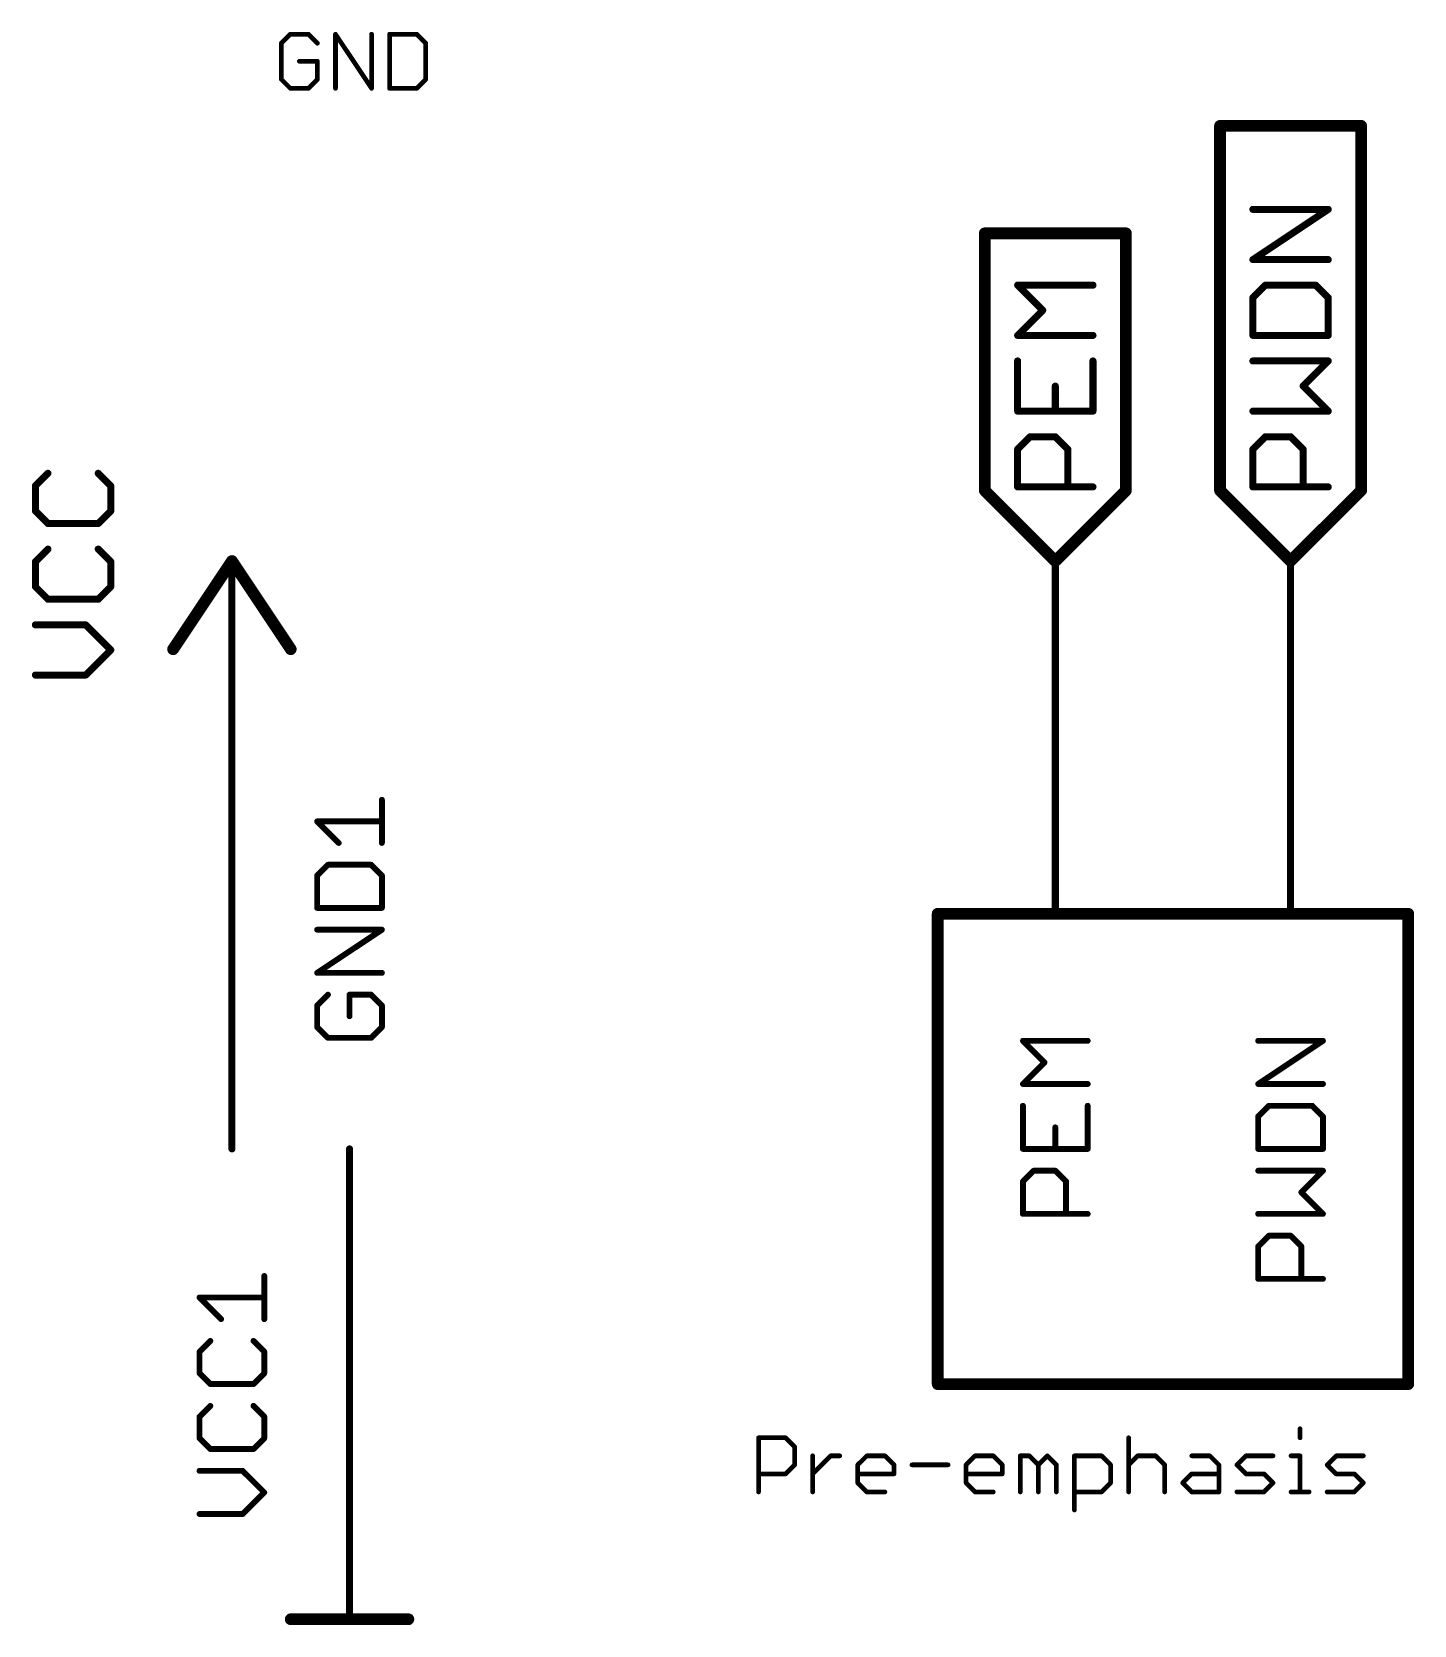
# Model space of a CAD drawing. Extents: x -72 to 265, y -97 to 216.
# Drawn here: x 115.06 to 144.91, y 22.73 to 57.15 of the extents above; entities that cross this region are included whole.
import ezdxf

# ---------------------------------------------------------------- set-up
doc = ezdxf.new("R2010")
doc.units = 0
for name, color, linetype in [('91', 94, 'CONTINUOUS'), ('94', 14, 'CONTINUOUS'), ('95', 251, 'CONTINUOUS'), ('96', 251, 'CONTINUOUS')]:
    doc.layers.add(name, color=color, linetype=linetype)

msp = doc.modelspace()

# ---------------------------------------------------------------- linework, layer by layer
at = {"layer": '91', "const_width": 0.1524}
for points in [[(137.16, 43.18), (137.16, 45.72)], [(142.24, 43.18), (142.24, 45.72)], [(119.38, 38.1), (119.38, 43.18)], [(121.92, 25.4), (121.92, 27.94)]]:
    msp.add_lwpolyline(points, dxfattribs=at)
at = {"layer": '91', "const_width": 0.0762}
for points in [[(137.1981, 45.72, 1), (137.1219, 45.72)], [(142.2781, 45.72, 1), (142.2019, 45.72)], [(119.4181, 43.18, 1), (119.3419, 43.18)], [(137.1219, 43.18, 1), (137.1981, 43.18)], [(142.2019, 43.18, 1), (142.2781, 43.18)], [(119.3419, 38.1, 1), (119.4181, 38.1)], [(121.9581, 27.94, 1), (121.8819, 27.94)], [(121.8819, 25.4, 1), (121.9581, 25.4)]]:
    msp.add_lwpolyline(points, format="xyb", dxfattribs=at)
at = {"layer": '94'}
for points, const_width in [([(119.38, 45.72), (118.11, 43.815)], 0.254), ([(120.65, 43.815), (119.38, 45.72)], 0.254), ([(119.38, 43.18), (119.38, 45.72)], 0.1524), ([(137.16, 43.18), (137.16, 38.1)], 0.1524), ([(142.24, 43.18), (142.24, 38.1)], 0.1524), ([(144.78, 38.1), (134.62, 38.1)], 0.254), ([(134.62, 38.1), (134.62, 27.94)], 0.254), ([(144.78, 27.94), (144.78, 38.1)], 0.254), ([(119.38, 38.1), (119.38, 33.02)], 0.1524), ([(121.92, 27.94), (121.92, 33.02)], 0.1524), ([(134.62, 27.94), (144.78, 27.94)], 0.254), ([(121.92, 25.4), (121.92, 22.86)], 0.1524), ([(120.65, 22.86), (123.19, 22.86)], 0.254)]:
    msp.add_lwpolyline(points, dxfattribs=dict(at, const_width=const_width))
for points, const_width in [([(119.4328, 45.7552, 1), (119.3272, 45.6848)], 0.127), ([(119.4328, 45.6848, 1), (119.3272, 45.7552)], 0.127), ([(119.4181, 45.72, 1), (119.3419, 45.72)], 0.0762), ([(118.0572, 43.8502, 1), (118.1628, 43.7798)], 0.127), ([(120.5972, 43.7798, 1), (120.7028, 43.8502)], 0.127), ([(119.3419, 43.18, 1), (119.4181, 43.18)], 0.0762), ([(137.1981, 43.18, 1), (137.1219, 43.18)], 0.0762), ([(142.2781, 43.18, 1), (142.2019, 43.18)], 0.0762), ([(134.62, 38.1635, 1), (134.62, 38.0365)], 0.127), ([(134.6835, 38.1, 1), (134.5565, 38.1)], 0.127), ([(144.8435, 38.1, 1), (144.7165, 38.1)], 0.127), ([(144.78, 38.0365, 1), (144.78, 38.1635)], 0.127), ([(119.4181, 38.1, 1), (119.3419, 38.1)], 0.0762), ([(137.1219, 38.1, 1), (137.1981, 38.1)], 0.0762), ([(142.2019, 38.1, 1), (142.2781, 38.1)], 0.0762), ([(119.3419, 33.02, 1), (119.4181, 33.02)], 0.0762), ([(121.9581, 33.02, 1), (121.8819, 33.02)], 0.0762), ([(121.8819, 27.94, 1), (121.9581, 27.94)], 0.0762), ([(134.62, 28.0035, 1), (134.62, 27.8765)], 0.127), ([(134.5565, 27.94, 1), (134.6835, 27.94)], 0.127), ([(144.7165, 27.94, 1), (144.8435, 27.94)], 0.127), ([(144.78, 27.8765, 1), (144.78, 28.0035)], 0.127), ([(121.9581, 25.4, 1), (121.8819, 25.4)], 0.0762), ([(120.65, 22.9235, 1), (120.65, 22.7965)], 0.127), ([(121.8819, 22.86, 1), (121.9581, 22.86)], 0.0762), ([(123.19, 22.7965, 1), (123.19, 22.9235)], 0.127)]:
    msp.add_lwpolyline(points, format="xyb", dxfattribs=dict(at, const_width=const_width))
at = {"layer": '95'}
for points, const_width in [([(140.716, 47.244), (140.716, 55.1199)], 0.254), ([(140.716, 55.1199), (143.764, 55.1199)], 0.254), ([(143.764, 47.244), (143.764, 55.1199)], 0.254), ([(141.4258, 52.2317), (143.0528, 53.3163)], 0.1524), ([(143.0528, 53.3163), (141.4258, 53.3163)], 0.1524), ([(135.636, 47.244), (135.636, 52.7992)], 0.254), ([(135.636, 52.7992), (138.684, 52.7992)], 0.254), ([(138.684, 47.244), (138.684, 52.7992)], 0.254), ([(143.0528, 52.2317), (141.4258, 52.2317)], 0.1524), ([(136.8881, 51.1368), (136.3458, 51.6792)], 0.1524), ([(136.3458, 51.6792), (137.9728, 51.6792)], 0.1524), ([(141.697, 51.6792), (141.4258, 51.408)], 0.1524), ([(142.7816, 51.6792), (141.697, 51.6792)], 0.1524), ([(143.0528, 51.408), (142.7816, 51.6792)], 0.1524), ([(141.4258, 51.408), (141.4258, 50.5945)], 0.1524), ([(143.0528, 50.5945), (143.0528, 51.408)], 0.1524), ([(136.3458, 50.5945), (136.8881, 51.1368)], 0.1524), ([(137.9728, 50.5945), (136.3458, 50.5945)], 0.1524), ([(141.4258, 50.5945), (143.0528, 50.5945)], 0.1524), ([(136.3458, 50.042), (136.3458, 48.9574)], 0.1524), ([(137.9728, 48.9574), (137.9728, 50.042)], 0.1524), ([(143.0528, 50.042), (141.4258, 50.042)], 0.1524), ([(142.5105, 49.4997), (143.0528, 50.042)], 0.1524), ([(137.1593, 48.9574), (137.1593, 49.4997)], 0.1524), ([(143.0528, 48.9574), (142.5105, 49.4997)], 0.1524), ([(136.3458, 48.9574), (137.9728, 48.9574)], 0.1524), ([(141.4258, 48.9574), (143.0528, 48.9574)], 0.1524), ([(136.3458, 48.1337), (136.617, 48.4049)], 0.1524), ([(136.3458, 47.3202), (136.3458, 48.1337)], 0.1524), ([(136.617, 48.4049), (137.1593, 48.4049)], 0.1524), ([(137.1593, 48.4049), (137.4305, 48.1337)], 0.1524), ([(137.4305, 48.1337), (137.4305, 47.3202)], 0.1524), ([(141.4258, 48.1337), (141.697, 48.4049)], 0.1524), ([(141.4258, 47.3202), (141.4258, 48.1337)], 0.1524), ([(141.697, 48.4049), (142.2393, 48.4049)], 0.1524), ([(142.2393, 48.4049), (142.5105, 48.1337)], 0.1524), ([(142.5105, 48.1337), (142.5105, 47.3202)], 0.1524), ([(137.16, 45.72), (135.636, 47.244)], 0.254), ([(137.9728, 47.3202), (136.3458, 47.3202)], 0.1524), ([(137.16, 45.72), (138.684, 47.244)], 0.254), ([(142.24, 45.72), (140.716, 47.244)], 0.254), ([(143.0528, 47.3202), (141.4258, 47.3202)], 0.1524), ([(142.24, 45.72), (143.764, 47.244)], 0.254), ([(122.6185, 39.6301), (122.6185, 40.5623)], 0.127), ([(121.6864, 39.6301), (121.2203, 40.0962)], 0.127), ([(121.2203, 40.0962), (122.6185, 40.0962)], 0.127), ([(121.4533, 39.159), (121.2203, 38.926)], 0.127), ([(121.2203, 38.926), (121.2203, 38.2269)], 0.127), ([(122.3855, 39.159), (121.4533, 39.159)], 0.127), ([(122.6185, 38.926), (122.3855, 39.159)], 0.127), ([(122.6185, 38.2269), (122.6185, 38.926)], 0.127), ([(121.2203, 38.2269), (122.6185, 38.2269)], 0.127), ([(121.2203, 36.8236), (122.6185, 37.7557)], 0.127), ([(122.6185, 37.7557), (121.2203, 37.7557)], 0.127), ([(122.6185, 36.8236), (121.2203, 36.8236)], 0.127), ([(121.4533, 36.3524), (121.2203, 36.1194)], 0.127), ([(121.2203, 36.1194), (121.2203, 35.6533)], 0.127), ([(122.3855, 36.3524), (121.9194, 36.3524)], 0.127), ([(121.9194, 36.3524), (121.9194, 35.8864)], 0.127), ([(122.6185, 36.1194), (122.3855, 36.3524)], 0.127), ([(122.6185, 35.6533), (122.6185, 36.1194)], 0.127), ([(121.2203, 35.6533), (121.4533, 35.4203)], 0.127), ([(121.4533, 35.4203), (122.3855, 35.4203)], 0.127), ([(122.3855, 35.4203), (122.6185, 35.6533)], 0.127), ([(136.9264, 34.8895), (136.4603, 35.3555)], 0.127), ([(136.4603, 35.3555), (137.8585, 35.3555)], 0.127), ([(141.5403, 34.4234), (142.9385, 35.3555)], 0.127), ([(142.9385, 35.3555), (141.5403, 35.3555)], 0.127), ([(136.4603, 34.4234), (136.9264, 34.8895)], 0.127), ([(137.8585, 34.4234), (136.4603, 34.4234)], 0.127), ([(142.9385, 34.4234), (141.5403, 34.4234)], 0.127), ([(136.4603, 33.9523), (136.4603, 33.0201)], 0.127), ([(137.8585, 33.0201), (137.8585, 33.9523)], 0.127), ([(141.7733, 33.9523), (141.5403, 33.7192)], 0.127), ([(141.5403, 33.7192), (141.5403, 33.0201)], 0.127), ([(142.7055, 33.9523), (141.7733, 33.9523)], 0.127), ([(142.9385, 33.7192), (142.7055, 33.9523)], 0.127), ([(142.9385, 33.0201), (142.9385, 33.7192)], 0.127), ([(137.1594, 33.0201), (137.1594, 33.4862)], 0.127), ([(136.4603, 33.0201), (137.8585, 33.0201)], 0.127), ([(141.5403, 33.0201), (142.9385, 33.0201)], 0.127), ([(136.4603, 32.316), (136.6933, 32.549)], 0.127), ([(136.4603, 31.6169), (136.4603, 32.316)], 0.127), ([(136.6933, 32.549), (137.1594, 32.549)], 0.127), ([(137.1594, 32.549), (137.3924, 32.316)], 0.127), ([(137.3924, 32.316), (137.3924, 31.6169)], 0.127), ([(142.9385, 32.549), (141.5403, 32.549)], 0.127), ([(142.4724, 32.0829), (142.9385, 32.549)], 0.127), ([(142.9385, 31.6169), (142.4724, 32.0829)], 0.127), ([(137.8585, 31.6169), (136.4603, 31.6169)], 0.127), ([(141.5403, 31.6169), (142.9385, 31.6169)], 0.127), ([(141.5403, 30.9127), (141.7733, 31.1457)], 0.127), ([(141.7733, 31.1457), (142.2394, 31.1457)], 0.127), ([(142.2394, 31.1457), (142.4724, 30.9127)], 0.127), ([(141.5403, 30.2136), (141.5403, 30.9127)], 0.127), ([(142.4724, 30.9127), (142.4724, 30.2136)], 0.127), ([(120.0785, 29.3434), (120.0785, 30.2755)], 0.127), ([(142.9385, 30.2136), (141.5403, 30.2136)], 0.127), ([(119.1464, 29.3434), (118.6803, 29.8095)], 0.127), ([(118.6803, 29.8095), (120.0785, 29.8095)], 0.127), ([(118.9133, 28.8723), (118.6803, 28.6392)], 0.127), ([(120.0785, 28.6392), (119.8455, 28.8723)], 0.127), ([(118.6803, 28.6392), (118.6803, 28.1732)], 0.127), ([(120.0785, 28.1732), (120.0785, 28.6392)], 0.127), ([(118.6803, 28.1732), (118.9133, 27.9401)], 0.127), ([(119.8455, 27.9401), (120.0785, 28.1732)], 0.127), ([(118.9133, 27.9401), (119.8455, 27.9401)], 0.127), ([(118.9133, 27.469), (118.6803, 27.236)], 0.127), ([(118.6803, 27.236), (118.6803, 26.7699)], 0.127), ([(120.0785, 27.236), (119.8455, 27.469)], 0.127), ([(120.0785, 26.7699), (120.0785, 27.236)], 0.127), ([(142.4448, 26.9751), (142.4448, 26.7802)], 0.1016), ([(118.6803, 26.7699), (118.9133, 26.5369)], 0.127), ([(118.9133, 26.5369), (119.8455, 26.5369)], 0.127), ([(119.8455, 26.5369), (120.0785, 26.7699)], 0.127), ([(130.7508, 25.6108), (130.7508, 26.7802)], 0.1016), ([(130.7508, 26.7802), (131.3355, 26.7802)], 0.1016), ([(131.3355, 26.7802), (131.5304, 26.5853)], 0.1016), ([(131.5304, 26.5853), (131.5304, 26.1955)], 0.1016), ([(138.7417, 26.7802), (138.7417, 25.6108)], 0.1016), ([(131.5304, 26.1955), (131.3355, 26.0006)], 0.1016), ([(131.9202, 25.6108), (131.9202, 26.3904)], 0.1016), ([(131.9202, 26.0006), (132.31, 26.3904)], 0.1016), ([(132.31, 26.3904), (132.5049, 26.3904)], 0.1016), ([(132.8947, 26.1955), (133.0896, 26.3904)], 0.1016), ([(132.8947, 25.8057), (132.8947, 26.1955)], 0.1016), ([(133.0896, 26.3904), (133.4794, 26.3904)], 0.1016), ([(133.4794, 26.3904), (133.6743, 26.1955)], 0.1016), ([(133.6743, 26.1955), (133.6743, 26.0006)], 0.1016), ([(134.0641, 26.1955), (134.8437, 26.1955)], 0.1016), ([(135.2335, 26.1955), (135.4284, 26.3904)], 0.1016), ([(135.2335, 25.8057), (135.2335, 26.1955)], 0.1016), ([(135.4284, 26.3904), (135.8182, 26.3904)], 0.1016), ([(135.8182, 26.3904), (136.0131, 26.1955)], 0.1016), ([(136.0131, 26.1955), (136.0131, 26.0006)], 0.1016), ([(136.4029, 25.6108), (136.4029, 26.3904)], 0.1016), ([(136.4029, 26.3904), (136.5978, 26.3904)], 0.1016), ([(136.5978, 26.3904), (136.7927, 26.1955)], 0.1016), ([(136.7927, 26.1955), (136.9876, 26.3904)], 0.1016), ([(136.7927, 26.1955), (136.7927, 25.6108)], 0.1016), ([(136.9876, 26.3904), (137.1825, 26.1955)], 0.1016), ([(137.1825, 26.1955), (137.1825, 25.6108)], 0.1016), ([(137.5723, 25.221), (137.5723, 26.3904)], 0.1016), ([(137.5723, 26.3904), (138.157, 26.3904)], 0.1016), ([(138.157, 26.3904), (138.3519, 26.1955)], 0.1016), ([(138.3519, 26.1955), (138.3519, 25.8057)], 0.1016), ([(138.7417, 26.1955), (138.9366, 26.3904)], 0.1016), ([(138.9366, 26.3904), (139.3264, 26.3904)], 0.1016), ([(139.3264, 26.3904), (139.5213, 26.1955)], 0.1016), ([(139.5213, 26.1955), (139.5213, 25.6108)], 0.1016), ([(140.106, 26.3904), (140.4958, 26.3904)], 0.1016), ([(140.4958, 26.3904), (140.6907, 26.1955)], 0.1016), ([(140.6907, 26.1955), (140.6907, 25.6108)], 0.1016), ([(141.0805, 26.1955), (141.2754, 26.3904)], 0.1016), ([(141.2754, 26.0006), (141.0805, 26.1955)], 0.1016), ([(141.2754, 26.3904), (141.8601, 26.3904)], 0.1016), ([(142.2499, 26.3904), (142.4448, 26.3904)], 0.1016), ([(142.4448, 26.3904), (142.4448, 25.6108)], 0.1016), ([(143.0295, 26.1955), (143.2244, 26.3904)], 0.1016), ([(143.2244, 26.0006), (143.0295, 26.1955)], 0.1016), ([(143.2244, 26.3904), (143.8091, 26.3904)], 0.1016), ([(119.6124, 26.0657), (118.6803, 26.0657)], 0.127), ([(120.0785, 25.5996), (119.6124, 26.0657)], 0.127), ([(131.3355, 26.0006), (130.7508, 26.0006)], 0.1016), ([(133.6743, 26.0006), (132.8947, 26.0006)], 0.1016), ([(133.0896, 25.6108), (132.8947, 25.8057)], 0.1016), ([(136.0131, 26.0006), (135.2335, 26.0006)], 0.1016), ([(135.4284, 25.6108), (135.2335, 25.8057)], 0.1016), ([(138.3519, 25.8057), (138.157, 25.6108)], 0.1016), ([(139.9111, 25.8057), (140.106, 26.0006)], 0.1016), ([(140.106, 25.6108), (139.9111, 25.8057)], 0.1016), ([(140.106, 26.0006), (140.6907, 26.0006)], 0.1016), ([(141.6652, 26.0006), (141.2754, 26.0006)], 0.1016), ([(141.8601, 25.8057), (141.6652, 26.0006)], 0.1016), ([(141.6652, 25.6108), (141.8601, 25.8057)], 0.1016), ([(143.6142, 26.0006), (143.2244, 26.0006)], 0.1016), ([(143.8091, 25.8057), (143.6142, 26.0006)], 0.1016), ([(143.6142, 25.6108), (143.8091, 25.8057)], 0.1016), ([(119.6124, 25.1336), (120.0785, 25.5996)], 0.127), ([(133.4794, 25.6108), (133.0896, 25.6108)], 0.1016), ([(135.8182, 25.6108), (135.4284, 25.6108)], 0.1016), ([(138.157, 25.6108), (137.5723, 25.6108)], 0.1016), ([(140.6907, 25.6108), (140.106, 25.6108)], 0.1016), ([(141.0805, 25.6108), (141.6652, 25.6108)], 0.1016), ([(142.2499, 25.6108), (142.6397, 25.6108)], 0.1016), ([(143.0295, 25.6108), (143.6142, 25.6108)], 0.1016), ([(118.6803, 25.1336), (119.6124, 25.1336)], 0.127)]:
    msp.add_lwpolyline(points, dxfattribs=dict(at, const_width=const_width))
for points, const_width in [([(140.7795, 55.1199, 1), (140.6525, 55.1199)], 0.127), ([(140.716, 55.1834, 1), (140.716, 55.0564)], 0.127), ([(143.8275, 55.1199, 1), (143.7005, 55.1199)], 0.127), ([(143.764, 55.0564, 1), (143.764, 55.1834)], 0.127), ([(141.4258, 53.3544, 1), (141.4258, 53.2782)], 0.0762), ([(143.0739, 53.2846, 1), (143.0317, 53.348)], 0.0762), ([(143.0528, 53.2782, 1), (143.0528, 53.3544)], 0.0762), ([(135.6995, 52.7992, 1), (135.5725, 52.7992)], 0.127), ([(135.636, 52.8627, 1), (135.636, 52.7357)], 0.127), ([(138.7475, 52.7992, 1), (138.6205, 52.7992)], 0.127), ([(138.684, 52.7357, 1), (138.684, 52.8627)], 0.127), ([(141.4258, 52.2698, 1), (141.4258, 52.1936)], 0.0762), ([(141.4047, 52.2634, 1), (141.4469, 52.2)], 0.0762), ([(143.0528, 52.1936, 1), (143.0528, 52.2698)], 0.0762), ([(136.3728, 51.7061, 1), (136.3189, 51.6522)], 0.0762), ([(136.3458, 51.7173, 1), (136.3458, 51.6411)], 0.0762), ([(137.9728, 51.6411, 1), (137.9728, 51.7173)], 0.0762), ([(141.697, 51.7173, 1), (141.697, 51.6411)], 0.0762), ([(141.7239, 51.6522, 1), (141.67, 51.7061)], 0.0762), ([(142.8086, 51.7061, 1), (142.7547, 51.6522)], 0.0762), ([(142.7816, 51.6411, 1), (142.7816, 51.7173)], 0.0762), ([(141.4639, 51.408, 1), (141.3877, 51.408)], 0.0762), ([(141.3989, 51.4349, 1), (141.4528, 51.3811)], 0.0762), ([(143.0909, 51.408, 1), (143.0147, 51.408)], 0.0762), ([(143.0259, 51.3811, 1), (143.0797, 51.4349)], 0.0762), ([(136.9151, 51.1099, 1), (136.8612, 51.1638)], 0.0762), ([(136.8612, 51.1099, 1), (136.9151, 51.1638)], 0.0762), ([(136.3458, 50.6326, 1), (136.3458, 50.5564)], 0.0762), ([(136.3189, 50.6215, 1), (136.3728, 50.5676)], 0.0762), ([(137.9728, 50.5564, 1), (137.9728, 50.6326)], 0.0762), ([(141.4258, 50.6326, 1), (141.4258, 50.5564)], 0.0762), ([(141.3877, 50.5945, 1), (141.4639, 50.5945)], 0.0762), ([(143.0147, 50.5945, 1), (143.0909, 50.5945)], 0.0762), ([(143.0528, 50.5564, 1), (143.0528, 50.6326)], 0.0762), ([(136.3839, 50.042, 1), (136.3077, 50.042)], 0.0762), ([(138.0109, 50.042, 1), (137.9347, 50.042)], 0.0762), ([(141.4258, 50.0801, 1), (141.4258, 50.0039)], 0.0762), ([(143.0797, 50.0151, 1), (143.0259, 50.069)], 0.0762), ([(143.0528, 50.0039, 1), (143.0528, 50.0801)], 0.0762), ([(137.1974, 49.4997, 1), (137.1212, 49.4997)], 0.0762), ([(142.5374, 49.5266, 1), (142.4835, 49.4727)], 0.0762), ([(142.4835, 49.5266, 1), (142.5374, 49.4727)], 0.0762), ([(136.3458, 48.9955, 1), (136.3458, 48.9193)], 0.0762), ([(136.3077, 48.9574, 1), (136.3839, 48.9574)], 0.0762), ([(137.1212, 48.9574, 1), (137.1974, 48.9574)], 0.0762), ([(137.9347, 48.9574, 1), (138.0109, 48.9574)], 0.0762), ([(137.9728, 48.9193, 1), (137.9728, 48.9955)], 0.0762), ([(141.4258, 48.9955, 1), (141.4258, 48.9193)], 0.0762), ([(143.0259, 48.9304, 1), (143.0797, 48.9843)], 0.0762), ([(143.0528, 48.9193, 1), (143.0528, 48.9955)], 0.0762), ([(136.3839, 48.1337, 1), (136.3077, 48.1337)], 0.0762), ([(136.3189, 48.1606, 1), (136.3728, 48.1068)], 0.0762), ([(136.617, 48.443, 1), (136.617, 48.3668)], 0.0762), ([(136.6439, 48.3779, 1), (136.59, 48.4318)], 0.0762), ([(137.1862, 48.4318, 1), (137.1324, 48.3779)], 0.0762), ([(137.1593, 48.3668, 1), (137.1593, 48.443)], 0.0762), ([(137.4686, 48.1337, 1), (137.3924, 48.1337)], 0.0762), ([(137.4035, 48.1068, 1), (137.4574, 48.1606)], 0.0762), ([(141.4639, 48.1337, 1), (141.3877, 48.1337)], 0.0762), ([(141.3989, 48.1606, 1), (141.4528, 48.1068)], 0.0762), ([(141.697, 48.443, 1), (141.697, 48.3668)], 0.0762), ([(141.7239, 48.3779, 1), (141.67, 48.4318)], 0.0762), ([(142.2662, 48.4318, 1), (142.2124, 48.3779)], 0.0762), ([(142.2393, 48.3668, 1), (142.2393, 48.443)], 0.0762), ([(142.5486, 48.1337, 1), (142.4724, 48.1337)], 0.0762), ([(142.4835, 48.1068, 1), (142.5374, 48.1606)], 0.0762), ([(135.6809, 47.2889, 1), (135.5911, 47.1991)], 0.127), ([(135.5725, 47.244, 1), (135.6995, 47.244)], 0.127), ([(136.3458, 47.3583, 1), (136.3458, 47.2821)], 0.0762), ([(136.3077, 47.3202, 1), (136.3839, 47.3202)], 0.0762), ([(137.3924, 47.3202, 1), (137.4686, 47.3202)], 0.0762), ([(137.9728, 47.2821, 1), (137.9728, 47.3583)], 0.0762), ([(138.6205, 47.244, 1), (138.7475, 47.244)], 0.127), ([(138.7289, 47.1991, 1), (138.6391, 47.2889)], 0.127), ([(140.7609, 47.2889, 1), (140.6711, 47.1991)], 0.127), ([(140.6525, 47.244, 1), (140.7795, 47.244)], 0.127), ([(141.4258, 47.3583, 1), (141.4258, 47.2821)], 0.0762), ([(141.3877, 47.3202, 1), (141.4639, 47.3202)], 0.0762), ([(142.4724, 47.3202, 1), (142.5486, 47.3202)], 0.0762), ([(143.0528, 47.2821, 1), (143.0528, 47.3583)], 0.0762), ([(143.7005, 47.244, 1), (143.8275, 47.244)], 0.127), ([(143.8089, 47.1991, 1), (143.7191, 47.2889)], 0.127), ([(137.1151, 45.7649, 1), (137.2049, 45.6751)], 0.127), ([(137.1151, 45.6751, 1), (137.2049, 45.7649)], 0.127), ([(142.1951, 45.7649, 1), (142.2849, 45.6751)], 0.127), ([(142.1951, 45.6751, 1), (142.2849, 45.7649)], 0.127), ([(122.6503, 40.5623, 1), (122.5868, 40.5623)], 0.0635), ([(121.2203, 40.1279, 1), (121.2203, 40.0644)], 0.0635), ([(121.2428, 40.1186, 1), (121.1979, 40.0737)], 0.0635), ([(122.6185, 40.0644, 1), (122.6185, 40.1279)], 0.0635), ([(121.6639, 39.6077, 1), (121.7088, 39.6526)], 0.0635), ([(122.5868, 39.6301, 1), (122.6503, 39.6301)], 0.0635), ([(121.2521, 38.926, 1), (121.1886, 38.926)], 0.0635), ([(121.1979, 38.9484, 1), (121.2428, 38.9035)], 0.0635), ([(121.4533, 39.1907, 1), (121.4533, 39.1272)], 0.0635), ([(121.4758, 39.1365, 1), (121.4309, 39.1814)], 0.0635), ([(122.4079, 39.1814, 1), (122.363, 39.1365)], 0.0635), ([(122.3855, 39.1272, 1), (122.3855, 39.1907)], 0.0635), ([(122.6503, 38.926, 1), (122.5868, 38.926)], 0.0635), ([(122.596, 38.9035, 1), (122.641, 38.9484)], 0.0635), ([(121.2203, 38.2586, 1), (121.2203, 38.1951)], 0.0635), ([(121.1886, 38.2269, 1), (121.2521, 38.2269)], 0.0635), ([(122.5868, 38.2269, 1), (122.6503, 38.2269)], 0.0635), ([(122.6185, 38.1951, 1), (122.6185, 38.2586)], 0.0635), ([(121.2203, 37.7875, 1), (121.2203, 37.724)], 0.0635), ([(122.6361, 37.7293, 1), (122.6009, 37.7821)], 0.0635), ([(122.6185, 37.724, 1), (122.6185, 37.7875)], 0.0635), ([(121.2203, 36.8553, 1), (121.2203, 36.7918)], 0.0635), ([(121.2027, 36.85, 1), (121.2379, 36.7972)], 0.0635), ([(122.6185, 36.7918, 1), (122.6185, 36.8553)], 0.0635), ([(121.2521, 36.1194, 1), (121.1886, 36.1194)], 0.0635), ([(121.1979, 36.1418, 1), (121.2428, 36.0969)], 0.0635), ([(121.4758, 36.33, 1), (121.4309, 36.3749)], 0.0635), ([(121.9194, 36.3842, 1), (121.9194, 36.3207)], 0.0635), ([(121.9512, 36.3524, 1), (121.8877, 36.3524)], 0.0635), ([(122.4079, 36.3749, 1), (122.363, 36.33)], 0.0635), ([(122.3855, 36.3207, 1), (122.3855, 36.3842)], 0.0635), ([(122.6503, 36.1194, 1), (122.5868, 36.1194)], 0.0635), ([(122.596, 36.0969, 1), (122.641, 36.1418)], 0.0635), ([(121.8877, 35.8864, 1), (121.9512, 35.8864)], 0.0635), ([(121.1886, 35.6533, 1), (121.2521, 35.6533)], 0.0635), ([(121.2428, 35.6758, 1), (121.1979, 35.6309)], 0.0635), ([(121.4533, 35.4521, 1), (121.4533, 35.3886)], 0.0635), ([(121.4309, 35.3978, 1), (121.4758, 35.4428)], 0.0635), ([(122.363, 35.4428, 1), (122.4079, 35.3978)], 0.0635), ([(122.3855, 35.3886, 1), (122.3855, 35.4521)], 0.0635), ([(122.5868, 35.6533, 1), (122.6503, 35.6533)], 0.0635), ([(122.641, 35.6309, 1), (122.596, 35.6758)], 0.0635), ([(136.4603, 35.3873, 1), (136.4603, 35.3238)], 0.0635), ([(136.4828, 35.378, 1), (136.4379, 35.3331)], 0.0635), ([(137.8585, 35.3238, 1), (137.8585, 35.3873)], 0.0635), ([(141.5403, 35.3873, 1), (141.5403, 35.3238)], 0.0635), ([(142.9561, 35.3291, 1), (142.9209, 35.382)], 0.0635), ([(142.9385, 35.3238, 1), (142.9385, 35.3873)], 0.0635), ([(136.9488, 34.867, 1), (136.9039, 34.9119)], 0.0635), ([(136.9039, 34.867, 1), (136.9488, 34.9119)], 0.0635), ([(136.4603, 34.4552, 1), (136.4603, 34.3917)], 0.0635), ([(136.4379, 34.4459, 1), (136.4828, 34.401)], 0.0635), ([(137.8585, 34.3917, 1), (137.8585, 34.4552)], 0.0635), ([(141.5403, 34.4552, 1), (141.5403, 34.3917)], 0.0635), ([(141.5227, 34.4498, 1), (141.5579, 34.397)], 0.0635), ([(142.9385, 34.3917, 1), (142.9385, 34.4552)], 0.0635), ([(136.4921, 33.9523, 1), (136.4286, 33.9523)], 0.0635), ([(137.8903, 33.9523, 1), (137.8268, 33.9523)], 0.0635), ([(141.5721, 33.7192, 1), (141.5086, 33.7192)], 0.0635), ([(141.5179, 33.7417, 1), (141.5628, 33.6968)], 0.0635), ([(141.7733, 33.984, 1), (141.7733, 33.9205)], 0.0635), ([(141.7958, 33.9298, 1), (141.7509, 33.9747)], 0.0635), ([(142.7279, 33.9747, 1), (142.683, 33.9298)], 0.0635), ([(142.7055, 33.9205, 1), (142.7055, 33.984)], 0.0635), ([(142.9702, 33.7192, 1), (142.9068, 33.7192)], 0.0635), ([(142.916, 33.6968, 1), (142.961, 33.7417)], 0.0635), ([(137.1912, 33.4862, 1), (137.1277, 33.4862)], 0.0635), ([(136.4603, 33.0519, 1), (136.4603, 32.9884)], 0.0635), ([(136.4286, 33.0201, 1), (136.4921, 33.0201)], 0.0635), ([(137.1277, 33.0201, 1), (137.1912, 33.0201)], 0.0635), ([(137.8268, 33.0201, 1), (137.8903, 33.0201)], 0.0635), ([(137.8585, 32.9884, 1), (137.8585, 33.0519)], 0.0635), ([(141.5403, 33.0519, 1), (141.5403, 32.9884)], 0.0635), ([(141.5086, 33.0201, 1), (141.5721, 33.0201)], 0.0635), ([(142.9068, 33.0201, 1), (142.9702, 33.0201)], 0.0635), ([(142.9385, 32.9884, 1), (142.9385, 33.0519)], 0.0635), ([(136.4921, 32.316, 1), (136.4286, 32.316)], 0.0635), ([(136.4379, 32.3384, 1), (136.4828, 32.2935)], 0.0635), ([(136.6933, 32.5807, 1), (136.6933, 32.5172)], 0.0635), ([(136.7158, 32.5265, 1), (136.6709, 32.5714)], 0.0635), ([(137.1819, 32.5714, 1), (137.137, 32.5265)], 0.0635), ([(137.1594, 32.5172, 1), (137.1594, 32.5807)], 0.0635), ([(137.4242, 32.316, 1), (137.3607, 32.316)], 0.0635), ([(137.37, 32.2935, 1), (137.4149, 32.3384)], 0.0635), ([(141.5403, 32.5807, 1), (141.5403, 32.5172)], 0.0635), ([(142.961, 32.5265, 1), (142.916, 32.5714)], 0.0635), ([(142.9385, 32.5172, 1), (142.9385, 32.5807)], 0.0635), ([(142.4949, 32.1054, 1), (142.45, 32.0605)], 0.0635), ([(142.45, 32.1054, 1), (142.4949, 32.0605)], 0.0635), ([(136.4603, 31.6486, 1), (136.4603, 31.5851)], 0.0635), ([(137.8585, 31.5851, 1), (137.8585, 31.6486)], 0.0635), ([(141.5403, 31.6486, 1), (141.5403, 31.5851)], 0.0635), ([(142.916, 31.5944, 1), (142.961, 31.6393)], 0.0635), ([(142.9385, 31.5851, 1), (142.9385, 31.6486)], 0.0635), ([(136.4286, 31.6169, 1), (136.4921, 31.6169)], 0.0635), ([(137.3607, 31.6169, 1), (137.4242, 31.6169)], 0.0635), ([(141.7733, 31.1775, 1), (141.7733, 31.114)], 0.0635), ([(141.7958, 31.1233, 1), (141.7509, 31.1682)], 0.0635), ([(142.2619, 31.1682, 1), (142.217, 31.1233)], 0.0635), ([(142.2394, 31.114, 1), (142.2394, 31.1775)], 0.0635), ([(141.5721, 30.9127, 1), (141.5086, 30.9127)], 0.0635), ([(141.5179, 30.9351, 1), (141.5628, 30.8902)], 0.0635), ([(142.5042, 30.9127, 1), (142.4407, 30.9127)], 0.0635), ([(142.45, 30.8902, 1), (142.4949, 30.9351)], 0.0635), ([(120.1103, 30.2755, 1), (120.0468, 30.2755)], 0.0635), ([(141.5403, 30.2453, 1), (141.5403, 30.1818)], 0.0635), ([(141.5086, 30.2136, 1), (141.5721, 30.2136)], 0.0635), ([(142.4407, 30.2136, 1), (142.5042, 30.2136)], 0.0635), ([(142.9385, 30.1818, 1), (142.9385, 30.2453)], 0.0635), ([(118.6803, 29.8412, 1), (118.6803, 29.7777)], 0.0635), ([(118.7028, 29.8319, 1), (118.6579, 29.787)], 0.0635), ([(120.0785, 29.7777, 1), (120.0785, 29.8412)], 0.0635), ([(119.1239, 29.321, 1), (119.1688, 29.3659)], 0.0635), ([(120.0468, 29.3434, 1), (120.1103, 29.3434)], 0.0635), ([(118.9358, 28.8498, 1), (118.8909, 28.8947)], 0.0635), ([(119.8679, 28.8947, 1), (119.823, 28.8498)], 0.0635), ([(118.7121, 28.6392, 1), (118.6486, 28.6392)], 0.0635), ([(118.6579, 28.6617, 1), (118.7028, 28.6168)], 0.0635), ([(120.1103, 28.6392, 1), (120.0468, 28.6392)], 0.0635), ([(120.056, 28.6168, 1), (120.101, 28.6617)], 0.0635), ([(118.7028, 28.1956, 1), (118.6579, 28.1507)], 0.0635), ([(120.101, 28.1507, 1), (120.056, 28.1956)], 0.0635), ([(118.6486, 28.1732, 1), (118.7121, 28.1732)], 0.0635), ([(118.9133, 27.9719, 1), (118.9133, 27.9084)], 0.0635), ([(118.8909, 27.9177, 1), (118.9358, 27.9626)], 0.0635), ([(119.823, 27.9626, 1), (119.8679, 27.9177)], 0.0635), ([(119.8455, 27.9084, 1), (119.8455, 27.9719)], 0.0635), ([(120.0468, 28.1732, 1), (120.1103, 28.1732)], 0.0635), ([(118.7121, 27.236, 1), (118.6486, 27.236)], 0.0635), ([(118.6579, 27.2584, 1), (118.7028, 27.2135)], 0.0635), ([(118.9358, 27.4465, 1), (118.8909, 27.4914)], 0.0635), ([(119.8679, 27.4914, 1), (119.823, 27.4465)], 0.0635), ([(120.1103, 27.236, 1), (120.0468, 27.236)], 0.0635), ([(120.056, 27.2135, 1), (120.101, 27.2584)], 0.0635), ([(142.4702, 26.9751, 1), (142.4194, 26.9751)], 0.0508), ([(118.6486, 26.7699, 1), (118.7121, 26.7699)], 0.0635), ([(118.7028, 26.7923, 1), (118.6579, 26.7474)], 0.0635), ([(118.9133, 26.5686, 1), (118.9133, 26.5051)], 0.0635), ([(118.8909, 26.5144, 1), (118.9358, 26.5593)], 0.0635), ([(119.823, 26.5593, 1), (119.8679, 26.5144)], 0.0635), ([(119.8455, 26.5051, 1), (119.8455, 26.5686)], 0.0635), ([(120.0468, 26.7699, 1), (120.1103, 26.7699)], 0.0635), ([(120.101, 26.7474, 1), (120.056, 26.7923)], 0.0635), ([(130.7762, 26.7802, 1), (130.7254, 26.7802)], 0.0508), ([(130.7508, 26.8056, 1), (130.7508, 26.7548)], 0.0508), ([(131.3535, 26.7982, 1), (131.3175, 26.7622)], 0.0508), ([(131.3355, 26.7548, 1), (131.3355, 26.8056)], 0.0508), ([(131.5558, 26.5853, 1), (131.505, 26.5853)], 0.0508), ([(131.5124, 26.5673, 1), (131.5484, 26.6033)], 0.0508), ([(138.7671, 26.7802, 1), (138.7163, 26.7802)], 0.0508), ([(142.4194, 26.7802, 1), (142.4702, 26.7802)], 0.0508), ([(131.505, 26.1955, 1), (131.5558, 26.1955)], 0.0508), ([(131.5484, 26.1775, 1), (131.5124, 26.2135)], 0.0508), ([(131.9456, 26.3904, 1), (131.8948, 26.3904)], 0.0508), ([(132.31, 26.4158, 1), (132.31, 26.365)], 0.0508), ([(132.328, 26.3724, 1), (132.292, 26.4084)], 0.0508), ([(132.5049, 26.365, 1), (132.5049, 26.4158)], 0.0508), ([(132.8767, 26.2135, 1), (132.9127, 26.1775)], 0.0508), ([(132.9201, 26.1955, 1), (132.8693, 26.1955)], 0.0508), ([(133.0896, 26.4158, 1), (133.0896, 26.365)], 0.0508), ([(133.1076, 26.3724, 1), (133.0716, 26.4084)], 0.0508), ([(133.4974, 26.4084, 1), (133.4614, 26.3724)], 0.0508), ([(133.4794, 26.365, 1), (133.4794, 26.4158)], 0.0508), ([(133.6997, 26.1955, 1), (133.6489, 26.1955)], 0.0508), ([(133.6563, 26.1775, 1), (133.6923, 26.2135)], 0.0508), ([(134.0641, 26.2209, 1), (134.0641, 26.1701)], 0.0508), ([(134.8437, 26.1701, 1), (134.8437, 26.2209)], 0.0508), ([(135.2155, 26.2135, 1), (135.2514, 26.1775)], 0.0508), ([(135.2589, 26.1955, 1), (135.2081, 26.1955)], 0.0508), ([(135.4284, 26.4158, 1), (135.4284, 26.365)], 0.0508), ([(135.4463, 26.3724, 1), (135.4104, 26.4084)], 0.0508), ([(135.8361, 26.4084, 1), (135.8002, 26.3724)], 0.0508), ([(135.8182, 26.365, 1), (135.8182, 26.4158)], 0.0508), ([(136.0385, 26.1955, 1), (135.9877, 26.1955)], 0.0508), ([(135.9951, 26.1775, 1), (136.031, 26.2135)], 0.0508), ([(136.4283, 26.3904, 1), (136.3775, 26.3904)], 0.0508), ([(136.4029, 26.4158, 1), (136.4029, 26.365)], 0.0508), ([(136.6157, 26.4084, 1), (136.5798, 26.3724)], 0.0508), ([(136.5978, 26.365, 1), (136.5978, 26.4158)], 0.0508), ([(136.7747, 26.2135, 1), (136.8106, 26.1775)], 0.0508), ([(136.8181, 26.1955, 1), (136.7673, 26.1955)], 0.0508), ([(136.7747, 26.1775, 1), (136.8106, 26.2135)], 0.0508), ([(137.0055, 26.4084, 1), (136.9696, 26.3724)], 0.0508), ([(137.0055, 26.3724, 1), (136.9696, 26.4084)], 0.0508), ([(137.2079, 26.1955, 1), (137.1571, 26.1955)], 0.0508), ([(137.1645, 26.1775, 1), (137.2004, 26.2135)], 0.0508), ([(137.5977, 26.3904, 1), (137.5469, 26.3904)], 0.0508), ([(137.5723, 26.4158, 1), (137.5723, 26.365)], 0.0508), ([(138.1749, 26.4084, 1), (138.139, 26.3724)], 0.0508), ([(138.157, 26.365, 1), (138.157, 26.4158)], 0.0508), ([(138.3773, 26.1955, 1), (138.3265, 26.1955)], 0.0508), ([(138.3339, 26.1775, 1), (138.3698, 26.2135)], 0.0508), ([(138.7237, 26.2135, 1), (138.7596, 26.1775)], 0.0508), ([(138.9366, 26.4158, 1), (138.9366, 26.365)], 0.0508), ([(138.9545, 26.3724, 1), (138.9186, 26.4084)], 0.0508), ([(139.3443, 26.4084, 1), (139.3084, 26.3724)], 0.0508), ([(139.3264, 26.365, 1), (139.3264, 26.4158)], 0.0508), ([(139.5467, 26.1955, 1), (139.4959, 26.1955)], 0.0508), ([(139.5033, 26.1775, 1), (139.5392, 26.2135)], 0.0508), ([(140.106, 26.4158, 1), (140.106, 26.365)], 0.0508), ([(140.5137, 26.4084, 1), (140.4778, 26.3724)], 0.0508), ([(140.4958, 26.365, 1), (140.4958, 26.4158)], 0.0508), ([(140.7161, 26.1955, 1), (140.6653, 26.1955)], 0.0508), ([(140.6727, 26.1775, 1), (140.7086, 26.2135)], 0.0508), ([(141.0984, 26.2135, 1), (141.0625, 26.1775)], 0.0508), ([(141.0625, 26.2135, 1), (141.0984, 26.1775)], 0.0508), ([(141.2754, 26.4158, 1), (141.2754, 26.365)], 0.0508), ([(141.2933, 26.3724, 1), (141.2574, 26.4084)], 0.0508), ([(141.8601, 26.365, 1), (141.8601, 26.4158)], 0.0508), ([(142.2499, 26.4158, 1), (142.2499, 26.365)], 0.0508), ([(142.4702, 26.3904, 1), (142.4194, 26.3904)], 0.0508), ([(142.4448, 26.365, 1), (142.4448, 26.4158)], 0.0508), ([(143.0474, 26.2135, 1), (143.0115, 26.1775)], 0.0508), ([(143.0115, 26.2135, 1), (143.0474, 26.1775)], 0.0508), ([(143.2244, 26.4158, 1), (143.2244, 26.365)], 0.0508), ([(143.2423, 26.3724, 1), (143.2064, 26.4084)], 0.0508), ([(143.8091, 26.365, 1), (143.8091, 26.4158)], 0.0508), ([(118.6803, 26.0975, 1), (118.6803, 26.034)], 0.0635), ([(119.6349, 26.0882, 1), (119.59, 26.0433)], 0.0635), ([(119.6124, 26.034, 1), (119.6124, 26.0975)], 0.0635), ([(130.7508, 26.026, 1), (130.7508, 25.9752)], 0.0508), ([(131.3175, 26.0186, 1), (131.3535, 25.9826)], 0.0508), ([(131.3355, 25.9752, 1), (131.3355, 26.026)], 0.0508), ([(131.9022, 26.0186, 1), (131.9382, 25.9826)], 0.0508), ([(132.9127, 25.8237, 1), (132.8767, 25.7877)], 0.0508), ([(132.8947, 26.026, 1), (132.8947, 25.9752)], 0.0508), ([(132.8693, 25.8057, 1), (132.9201, 25.8057)], 0.0508), ([(133.6489, 26.0006, 1), (133.6997, 26.0006)], 0.0508), ([(133.6743, 25.9752, 1), (133.6743, 26.026)], 0.0508), ([(135.2514, 25.8237, 1), (135.2155, 25.7877)], 0.0508), ([(135.2335, 26.026, 1), (135.2335, 25.9752)], 0.0508), ([(135.2081, 25.8057, 1), (135.2589, 25.8057)], 0.0508), ([(135.9877, 26.0006, 1), (136.0385, 26.0006)], 0.0508), ([(136.0131, 25.9752, 1), (136.0131, 26.026)], 0.0508), ([(138.3265, 25.8057, 1), (138.3773, 25.8057)], 0.0508), ([(138.3698, 25.7877, 1), (138.3339, 25.8237)], 0.0508), ([(139.929, 25.8237, 1), (139.8931, 25.7877)], 0.0508), ([(139.8931, 25.8237, 1), (139.929, 25.7877)], 0.0508), ([(140.106, 26.026, 1), (140.106, 25.9752)], 0.0508), ([(140.1239, 25.9826, 1), (140.088, 26.0186)], 0.0508), ([(140.6907, 25.9752, 1), (140.6907, 26.026)], 0.0508), ([(141.2754, 26.026, 1), (141.2754, 25.9752)], 0.0508), ([(141.2574, 25.9826, 1), (141.2933, 26.0186)], 0.0508), ([(141.6831, 26.0186, 1), (141.6472, 25.9826)], 0.0508), ([(141.6652, 25.9752, 1), (141.6652, 26.026)], 0.0508), ([(141.878, 25.7877, 1), (141.8421, 25.8237)], 0.0508), ([(141.8421, 25.7877, 1), (141.878, 25.8237)], 0.0508), ([(143.2244, 26.026, 1), (143.2244, 25.9752)], 0.0508), ([(143.2064, 25.9826, 1), (143.2423, 26.0186)], 0.0508), ([(143.6321, 26.0186, 1), (143.5962, 25.9826)], 0.0508), ([(143.6142, 25.9752, 1), (143.6142, 26.026)], 0.0508), ([(143.827, 25.7877, 1), (143.7911, 25.8237)], 0.0508), ([(143.7911, 25.7877, 1), (143.827, 25.8237)], 0.0508), ([(120.101, 25.5772, 1), (120.056, 25.6221)], 0.0635), ([(120.056, 25.5772, 1), (120.101, 25.6221)], 0.0635), ([(130.7254, 25.6108, 1), (130.7762, 25.6108)], 0.0508), ([(131.8948, 25.6108, 1), (131.9456, 25.6108)], 0.0508), ([(133.0896, 25.6362, 1), (133.0896, 25.5854)], 0.0508), ([(133.0716, 25.5928, 1), (133.1076, 25.6288)], 0.0508), ([(133.4794, 25.5854, 1), (133.4794, 25.6362)], 0.0508), ([(135.4284, 25.6362, 1), (135.4284, 25.5854)], 0.0508), ([(135.4104, 25.5928, 1), (135.4463, 25.6288)], 0.0508), ([(135.8182, 25.5854, 1), (135.8182, 25.6362)], 0.0508), ([(136.3775, 25.6108, 1), (136.4283, 25.6108)], 0.0508), ([(136.7673, 25.6108, 1), (136.8181, 25.6108)], 0.0508), ([(137.1571, 25.6108, 1), (137.2079, 25.6108)], 0.0508), ([(137.5723, 25.6362, 1), (137.5723, 25.5854)], 0.0508), ([(138.139, 25.6288, 1), (138.1749, 25.5928)], 0.0508), ([(138.157, 25.5854, 1), (138.157, 25.6362)], 0.0508), ([(138.7163, 25.6108, 1), (138.7671, 25.6108)], 0.0508), ([(139.4959, 25.6108, 1), (139.5467, 25.6108)], 0.0508), ([(140.106, 25.6362, 1), (140.106, 25.5854)], 0.0508), ([(140.088, 25.5928, 1), (140.1239, 25.6288)], 0.0508), ([(140.6653, 25.6108, 1), (140.7161, 25.6108)], 0.0508), ([(140.6907, 25.5854, 1), (140.6907, 25.6362)], 0.0508), ([(141.0805, 25.6362, 1), (141.0805, 25.5854)], 0.0508), ([(141.6472, 25.6288, 1), (141.6831, 25.5928)], 0.0508), ([(141.6652, 25.5854, 1), (141.6652, 25.6362)], 0.0508), ([(142.2499, 25.6362, 1), (142.2499, 25.5854)], 0.0508), ([(142.4194, 25.6108, 1), (142.4702, 25.6108)], 0.0508), ([(142.6397, 25.5854, 1), (142.6397, 25.6362)], 0.0508), ([(143.0295, 25.6362, 1), (143.0295, 25.5854)], 0.0508), ([(143.5962, 25.6288, 1), (143.6321, 25.5928)], 0.0508), ([(143.6142, 25.5854, 1), (143.6142, 25.6362)], 0.0508), ([(118.6803, 25.1653, 1), (118.6803, 25.1018)], 0.0635), ([(119.59, 25.156, 1), (119.6349, 25.1111)], 0.0635), ([(119.6124, 25.1018, 1), (119.6124, 25.1653)], 0.0635), ([(137.5469, 25.221, 1), (137.5977, 25.221)], 0.0508)]:
    msp.add_lwpolyline(points, format="xyb", dxfattribs=dict(at, const_width=const_width))
at = {"layer": '96'}
for points, const_width in [([(120.6417, 57.1002), (120.4468, 56.9053)], 0.1016), ([(121.0315, 57.1002), (120.6417, 57.1002)], 0.1016), ([(121.2264, 56.9053), (121.0315, 57.1002)], 0.1016), ([(121.6162, 55.9308), (121.6162, 57.1002)], 0.1016), ([(121.6162, 57.1002), (122.3958, 55.9308)], 0.1016), ([(122.3958, 55.9308), (122.3958, 57.1002)], 0.1016), ([(122.7856, 57.1002), (122.7856, 55.9308)], 0.1016), ([(123.3703, 57.1002), (122.7856, 57.1002)], 0.1016), ([(123.5652, 56.9053), (123.3703, 57.1002)], 0.1016), ([(120.4468, 56.9053), (120.4468, 56.1257)], 0.1016), ([(123.5652, 56.1257), (123.5652, 56.9053)], 0.1016), ([(121.2264, 56.5155), (120.8366, 56.5155)], 0.1016), ([(121.2264, 56.1257), (121.2264, 56.5155)], 0.1016), ([(120.4468, 56.1257), (120.6417, 55.9308)], 0.1016), ([(121.0315, 55.9308), (121.2264, 56.1257)], 0.1016), ([(123.3703, 55.9308), (123.5652, 56.1257)], 0.1016), ([(120.6417, 55.9308), (121.0315, 55.9308)], 0.1016), ([(122.7856, 55.9308), (123.3703, 55.9308)], 0.1016), ([(115.408, 47.6152), (115.1368, 47.344)], 0.1524), ([(116.7638, 47.344), (116.4926, 47.6152)], 0.1524), ([(115.1368, 47.344), (115.1368, 46.8017)], 0.1524), ([(116.7638, 46.8017), (116.7638, 47.344)], 0.1524), ([(115.1368, 46.8017), (115.408, 46.5305)], 0.1524), ([(116.4926, 46.5305), (116.7638, 46.8017)], 0.1524), ([(115.408, 46.5305), (116.4926, 46.5305)], 0.1524), ([(115.408, 45.978), (115.1368, 45.7069)], 0.1524), ([(115.1368, 45.7069), (115.1368, 45.1645)], 0.1524), ([(116.7638, 45.7069), (116.4926, 45.978)], 0.1524), ([(116.7638, 45.1645), (116.7638, 45.7069)], 0.1524), ([(115.1368, 45.1645), (115.408, 44.8934)], 0.1524), ([(116.4926, 44.8934), (116.7638, 45.1645)], 0.1524), ([(115.408, 44.8934), (116.4926, 44.8934)], 0.1524), ([(116.2215, 44.3409), (115.1368, 44.3409)], 0.1524), ([(116.7638, 43.7985), (116.2215, 44.3409)], 0.1524), ([(116.2215, 43.2562), (116.7638, 43.7985)], 0.1524), ([(115.1368, 43.2562), (116.2215, 43.2562)], 0.1524)]:
    msp.add_lwpolyline(points, dxfattribs=dict(at, const_width=const_width))
for points, const_width in [([(120.6417, 57.1256, 1), (120.6417, 57.0748)], 0.0508), ([(120.6597, 57.0822, 1), (120.6237, 57.1182)], 0.0508), ([(121.0495, 57.1182, 1), (121.0135, 57.0822)], 0.0508), ([(121.0315, 57.0748, 1), (121.0315, 57.1256)], 0.0508), ([(121.6416, 57.1002, 1), (121.5908, 57.1002)], 0.0508), ([(121.6373, 57.1143, 1), (121.5951, 57.0861)], 0.0508), ([(122.4212, 57.1002, 1), (122.3704, 57.1002)], 0.0508), ([(122.811, 57.1002, 1), (122.7602, 57.1002)], 0.0508), ([(122.7856, 57.1256, 1), (122.7856, 57.0748)], 0.0508), ([(123.3883, 57.1182, 1), (123.3523, 57.0822)], 0.0508), ([(123.3703, 57.0748, 1), (123.3703, 57.1256)], 0.0508), ([(120.4288, 56.9233, 1), (120.4648, 56.8873)], 0.0508), ([(120.4722, 56.9053, 1), (120.4214, 56.9053)], 0.0508), ([(121.2084, 56.8873, 1), (121.2444, 56.9233)], 0.0508), ([(123.5906, 56.9053, 1), (123.5398, 56.9053)], 0.0508), ([(123.5472, 56.8873, 1), (123.5832, 56.9233)], 0.0508), ([(120.8366, 56.5409, 1), (120.8366, 56.4901)], 0.0508), ([(121.2518, 56.5155, 1), (121.201, 56.5155)], 0.0508), ([(121.2264, 56.4901, 1), (121.2264, 56.5409)], 0.0508), ([(120.4648, 56.1437, 1), (120.4288, 56.1077)], 0.0508), ([(120.4214, 56.1257, 1), (120.4722, 56.1257)], 0.0508), ([(121.201, 56.1257, 1), (121.2518, 56.1257)], 0.0508), ([(121.2444, 56.1077, 1), (121.2084, 56.1437)], 0.0508), ([(123.5398, 56.1257, 1), (123.5906, 56.1257)], 0.0508), ([(123.5832, 56.1077, 1), (123.5472, 56.1437)], 0.0508), ([(120.6417, 55.9562, 1), (120.6417, 55.9054)], 0.0508), ([(120.6237, 55.9128, 1), (120.6597, 55.9488)], 0.0508), ([(121.0135, 55.9488, 1), (121.0495, 55.9128)], 0.0508), ([(121.0315, 55.9054, 1), (121.0315, 55.9562)], 0.0508), ([(121.5908, 55.9308, 1), (121.6416, 55.9308)], 0.0508), ([(122.3704, 55.9308, 1), (122.4212, 55.9308)], 0.0508), ([(122.3747, 55.9167, 1), (122.4169, 55.9449)], 0.0508), ([(122.7856, 55.9562, 1), (122.7856, 55.9054)], 0.0508), ([(122.7602, 55.9308, 1), (122.811, 55.9308)], 0.0508), ([(123.3523, 55.9488, 1), (123.3883, 55.9128)], 0.0508), ([(123.3703, 55.9054, 1), (123.3703, 55.9562)], 0.0508), ([(115.4349, 47.5882, 1), (115.381, 47.6421)], 0.0762), ([(116.5196, 47.6421, 1), (116.4657, 47.5882)], 0.0762), ([(115.1749, 47.344, 1), (115.0987, 47.344)], 0.0762), ([(115.1099, 47.3709, 1), (115.1638, 47.3171)], 0.0762), ([(116.8019, 47.344, 1), (116.7257, 47.344)], 0.0762), ([(116.7369, 47.3171, 1), (116.7907, 47.3709)], 0.0762), ([(115.1638, 46.8286, 1), (115.1099, 46.7747)], 0.0762), ([(115.0987, 46.8017, 1), (115.1749, 46.8017)], 0.0762), ([(116.7257, 46.8017, 1), (116.8019, 46.8017)], 0.0762), ([(116.7907, 46.7747, 1), (116.7369, 46.8286)], 0.0762), ([(115.408, 46.5686, 1), (115.408, 46.4924)], 0.0762), ([(115.381, 46.5036, 1), (115.4349, 46.5575)], 0.0762), ([(116.4657, 46.5575, 1), (116.5196, 46.5036)], 0.0762), ([(116.4926, 46.4924, 1), (116.4926, 46.5686)], 0.0762), ([(115.1749, 45.7069, 1), (115.0987, 45.7069)], 0.0762), ([(115.4349, 45.9511, 1), (115.381, 46.005)], 0.0762), ([(116.5196, 46.005, 1), (116.4657, 45.9511)], 0.0762), ([(116.8019, 45.7069, 1), (116.7257, 45.7069)], 0.0762), ([(115.1099, 45.7338, 1), (115.1638, 45.6799)], 0.0762), ([(116.7369, 45.6799, 1), (116.7907, 45.7338)], 0.0762), ([(115.1638, 45.1915, 1), (115.1099, 45.1376)], 0.0762), ([(115.0987, 45.1645, 1), (115.1749, 45.1645)], 0.0762), ([(116.7257, 45.1645, 1), (116.8019, 45.1645)], 0.0762), ([(116.7907, 45.1376, 1), (116.7369, 45.1915)], 0.0762), ([(115.408, 44.9315, 1), (115.408, 44.8553)], 0.0762), ([(115.381, 44.8664, 1), (115.4349, 44.9203)], 0.0762), ([(116.4657, 44.9203, 1), (116.5196, 44.8664)], 0.0762), ([(116.4926, 44.8553, 1), (116.4926, 44.9315)], 0.0762), ([(115.1368, 44.379, 1), (115.1368, 44.3028)], 0.0762), ([(116.2484, 44.3678, 1), (116.1945, 44.3139)], 0.0762), ([(116.2215, 44.3028, 1), (116.2215, 44.379)], 0.0762), ([(116.7907, 43.7716, 1), (116.7369, 43.8255)], 0.0762), ([(116.7369, 43.7716, 1), (116.7907, 43.8255)], 0.0762), ([(115.1368, 43.2943, 1), (115.1368, 43.2181)], 0.0762), ([(116.1945, 43.2831, 1), (116.2484, 43.2293)], 0.0762), ([(116.2215, 43.2181, 1), (116.2215, 43.2943)], 0.0762)]:
    msp.add_lwpolyline(points, format="xyb", dxfattribs=dict(at, const_width=const_width))

doc.saveas('drawing.dxf')
